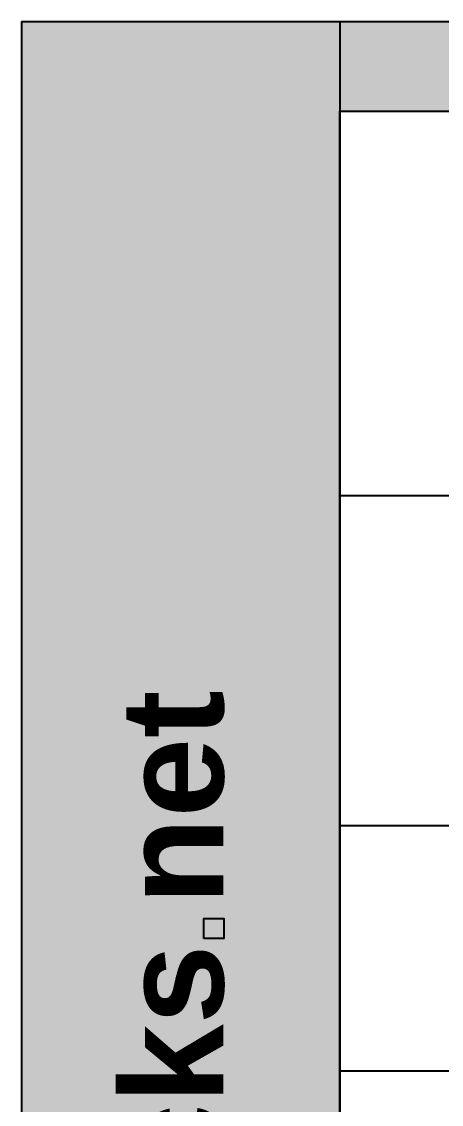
# Model space of a CAD drawing. Extents: x 12262 to 40734, y 30451 to 49613.
# Drawn here: x 12262 to 15707, y 40734 to 49613 of the extents above; entities that cross this region are included whole.
import ezdxf

# ---------------------------------------------------------------- set-up
doc = ezdxf.new("R2010")
doc.units = 0
doc.header["$LTSCALE"] = 0.85
doc.header["$MEASUREMENT"] = 0
doc.layers.get('0').update_dxf_attribs({"linetype": 'CONTINUOUS'})
doc.layers.add('www.cad-blocks.net', color=7, linetype='CONTINUOUS')
doc.styles.get("Standard").update_dxf_attribs({"font": 'ISOCP'})

# ---------------------------------------------------------------- blocks, each defined once
blk = doc.blocks.new('FORMAT')
at = {"layer": 'www.cad-blocks.net', "true_color": 0x444444}
blk.add_hatch(color=250, dxfattribs=at).paths.add_polyline_path([(12262.2, 30450.6), (14872.5, 30450.6), (14872.5, 49612.8), (12262.2, 49612.8)])
at = {"layer": 'www.cad-blocks.net', "true_color": 0x546d8e}
h = blk.add_hatch(color=155, dxfattribs=at)
h.set_gradient(color1=(68, 68, 68), color2=(84, 109, 142), tint=1)
h.paths.add_polyline_path([(14872.5, 49612.8), (14872.5, 48879.2), (40733.8, 48879.2), (40733.8, 49612.8)])
blk.add_hatch(color=155, dxfattribs=at).paths.add_polyline_path([(13756.6, 42258.7), (13756.6, 42094.5), (13921.1, 42094.5), (13921.1, 42258.7)])
at = {"layer": 'www.cad-blocks.net', "color": 250, "true_color": 0x444444}
for p, q in [((12262.2, 49612.8), (14872.5, 49612.8)), ((12262.2, 49612.8), (12262.2, 30450.6)), ((14872.5, 49612.8), (14872.5, 30450.6))]:
    blk.add_line(p, q, dxfattribs=at)
at = {"layer": 'www.cad-blocks.net'}
blk.add_line((14872.5, 49612.8), (14872.5, 30450.6), dxfattribs=at)
at = {"layer": 'www.cad-blocks.net', "color": 155, "true_color": 0x546d8e}
for p, q in [((14872.5, 49612.8), (40733.8, 49612.8)), ((14872.5, 48879.2), (40733.8, 48879.2)), ((14872.5, 48879.2), (14872.5, 30902.9)), ((14872.5, 48879.2), (40733.8, 48879.2)), ((14872.5, 45725.7), (35345.5, 45725.7)), ((14872.5, 43021), (35345.5, 43021)), ((14872.5, 41008.5), (35345.5, 41008.5))]:
    blk.add_line(p, q, dxfattribs=at)
for points in [[(14872.5, 48879.2), (40733.8, 48879.2), (40733.8, 30902.9), (14872.5, 30902.9)], [(13756.6, 42094.5), (13756.6, 42258.7), (13921.1, 42258.7), (13921.1, 42094.5)]]:
    blk.add_lwpolyline(points, close=True, dxfattribs=at)
at = {"layer": 'www.cad-blocks.net', "insert": (13078.4, 35978.9), "char_height": 840, "attachment_point": 1, "rotation": 90}
blk.add_mtext_dynamic_manual_height_columns('{\\fArial|b1|i0|c0|p34;\\C255;\\c16777215;cad-bl  cks net}', width=28100.867, gutter_width=12.5, heights=[0], dxfattribs=at)

msp = doc.modelspace()

# ---------------------------------------------------------------- block references
msp.add_blockref('FORMAT', (0, 0))

doc.saveas('drawing.dxf')
